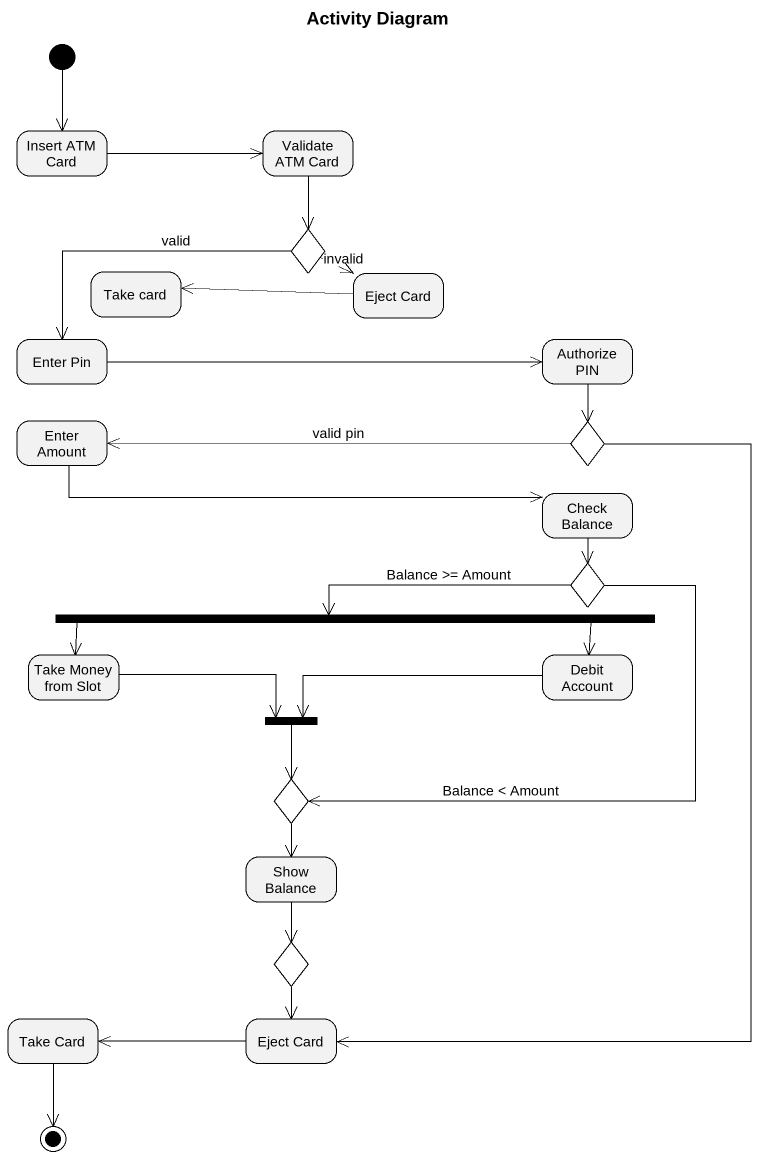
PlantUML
@startuml
title Activity Diagram
hide empty description
state "Insert ATM Card" as Insert_ATM_Card
state "Validate ATM Card" as Validate_ATM_Card
state choice1 <<choice>>
state "Take card" as Take_card
state "Eject Card" as Eject_Card
state "Enter Pin" as Enter_Pin
state "Authorize PIN" as Authorize_PIN
state "Enter Amount" as Enter_Amount
state choice2 <<choice>>
state "Check Balance" as Check_Balance
state choice3 <<choice>>
state fork1 <<fork>>
state "Take Money from Slot" as Take_Money_from_Slot
state "Debit Account" as Debit_Account
state fork2 <<join>>
state choice4 <<choice>>
state "Show Balance" as Show_Balance
state choice5 <<choice>>
state "Take Card" as Take_Card
state "Eject Card" as Eject_Card_2
[*] --> Insert_ATM_Card
Insert_ATM_Card -right-> Validate_ATM_Card
Validate_ATM_Card --> choice1
choice1 -right-> Eject_Card : invalid
choice1 -left-> Enter_Pin : valid
Eject_Card -left-> Take_card
Enter_Pin -right-> Authorize_PIN
Authorize_PIN --> choice2
Enter_Amount -right-> Check_Balance
choice2 -left-> Enter_Amount : valid pin
choice2 --> Eject_Card_2
Check_Balance --> choice3
choice3 -left-> fork1 : Balance >= Amount
choice3 --> choice4 : Balance < Amount
fork1 -left-> Take_Money_from_Slot
fork1 -right-> Debit_Account
Take_Money_from_Slot -right-> fork2
Debit_Account -left-> fork2
fork2 --> choice4
choice4 --> Show_Balance
Show_Balance --> choice5
choice5 --> Eject_Card_2
Eject_Card_2 -left-> Take_Card
Take_Card --> [*]
@enduml
